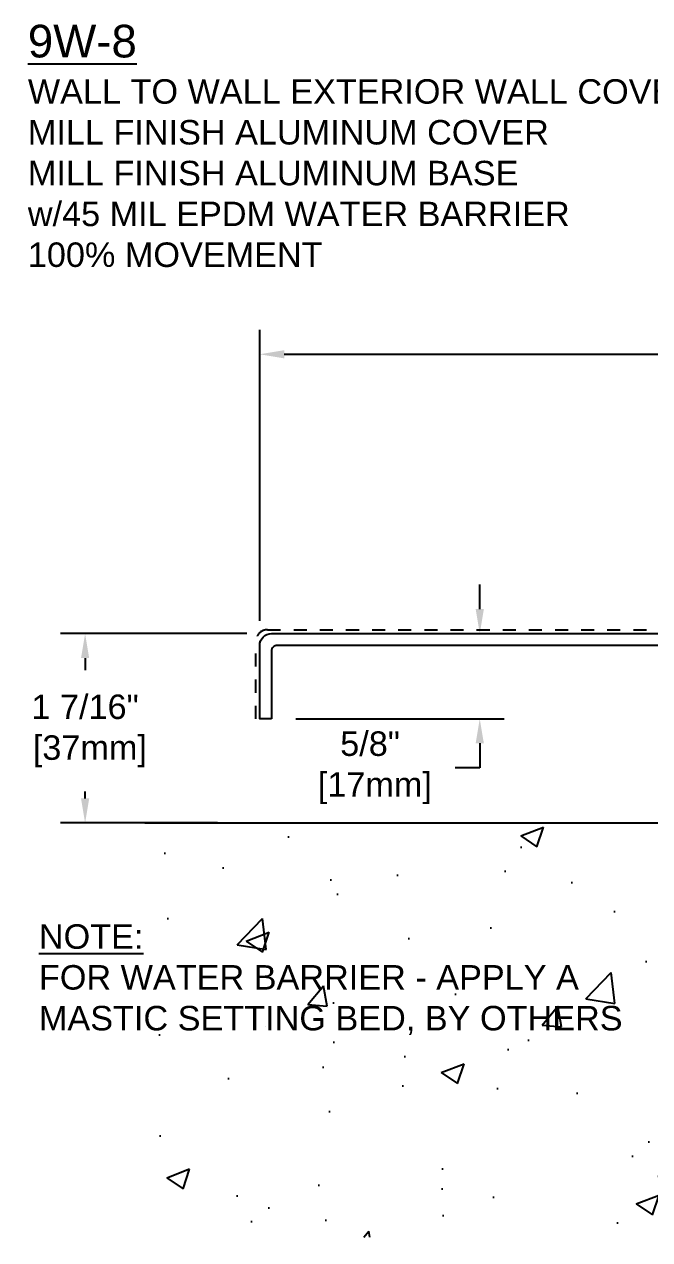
# Model space of a CAD drawing. Header units: inches. Extents: x 0.4 to 57.3, y 3.3 to 12.9.
# Drawn here: x 0.38 to 5.16, y 3.57 to 12.88 of the extents above; entities that cross this region are included whole.
import ezdxf

# ---------------------------------------------------------------- set-up
doc = ezdxf.new("R2010")
doc.units = ezdxf.units.IN
doc.header["$LTSCALE"] = 0.25
doc.header["$MEASUREMENT"] = 0
doc.linetypes.add('DASHED2', pattern=[0.375, 0.25, -0.125])
doc.layers.get('DEFPOINTS').update_dxf_attribs({"linetype": 'CONTINUOUS'})
for name, color, linetype in [('CONDITIONS', 1, 'CONTINUOUS'), ('DIMENSIONS', 3, 'CONTINUOUS'), ('METALS', 7, 'CONTINUOUS'), ('TEXT', 2, 'CONTINUOUS')]:
    doc.layers.add(name, color=color, linetype=linetype)
doc.styles.add('ARIAL', font='arial.ttf')
doc.dimstyles.new('ARIAL', dxfattribs={"dimtxt": 0.1875, "dimasz": 0.1875, "dimexe": 0.1875, "dimexo": 0.1875, "dimgap": 0.1875, "dimtad": 0, "dimtih": 1, "dimtoh": 1, "dimdec": 4, "dimzin": 3, "dimdsep": 46, "dimlunit": 4, "dimtxsty": 'ARIAL', "dimcen": 0.1875, "dimadec": 0, "dimazin": 0, "dimtfac": 1, "dimtdec": 4, "dimtofl": 0, "dimtmove": 0, "dimatfit": 3, "dimfxl": 0, "dimfrac": 2, "dimtolj": 1, "dimtzin": 0, "dimarcsym": 0})

# ---------------------------------------------------------------- blocks, each defined once
blk = doc.blocks.new('*D3')
at = {"layer": 'DEFPOINTS', "color": 0}
for p in [(2.2693, 8.2148), (0.8428, 6.7648), (2.0439, 6.7648)]:
    blk.add_point(p, dxfattribs=at)
at = {"layer": 'DIMENSIONS', "color": 0, "lineweight": -2}
for p, q in [((2.0818, 8.2148), (0.6553, 8.2148)), ((0.8428, 8.0273), (0.8428, 7.9353)), ((0.8428, 6.9523), (0.8428, 7.0043)), ((1.8564, 6.7648), (0.6553, 6.7648))]:
    blk.add_line(p, q, dxfattribs=at)
at = {"layer": 'DIMENSIONS', "color": 0}
for points in [[(0.8116, 8.0273), (0.8741, 8.0273), (0.8428, 8.2148)], [(0.8116, 6.9523), (0.8741, 6.9523), (0.8428, 6.7648)]]:
    blk.add_solid(points, dxfattribs=at)
at = {"layer": 'DIMENSIONS', "color": 0, "insert": (0.8428, 7.4698), "char_height": 0.1875, "attachment_point": 5, "style": 'ARIAL'}
blk.add_mtext('\\A1;1 7/16"\\P [37mm]', dxfattribs=at)
blk = doc.blocks.new('*D5')
at = {"layer": 'DEFPOINTS', "color": 0}
for p in [(2.2693, 8.2148), (2.2693, 7.5623), (3.8634, 7.5623)]:
    blk.add_point(p, dxfattribs=at)
at = {"layer": 'DIMENSIONS', "color": 0, "lineweight": -2}
for p, q in [((3.8634, 8.4023), (3.8634, 8.5898)), ((2.4568, 8.2148), (4.0509, 8.2148)), ((2.4568, 7.5623), (4.0509, 7.5623)), ((3.8634, 7.3748), (3.8634, 7.1873)), ((3.8634, 7.1873), (3.6759, 7.1873))]:
    blk.add_line(p, q, dxfattribs=at)
at = {"layer": 'DIMENSIONS', "color": 0}
for points in [[(3.8322, 8.4023), (3.8947, 8.4023), (3.8634, 8.2148)], [(3.8322, 7.3748), (3.8947, 7.3748), (3.8634, 7.5623)]]:
    blk.add_solid(points, dxfattribs=at)
at = {"layer": 'DIMENSIONS', "color": 0, "insert": (3.0239, 7.1873), "char_height": 0.1875, "attachment_point": 5, "style": 'ARIAL'}
blk.add_mtext('\\A1;5/8"\\P [17mm]', dxfattribs=at)
blk = doc.blocks.new('*D7')
at = {"layer": 'DEFPOINTS', "color": 0}
for p in [(20.6793, 10.354), (2.1793, 8.1248), (20.6793, 8.1248)]:
    blk.add_point(p, dxfattribs=at)
at = {"layer": 'DIMENSIONS', "color": 0, "lineweight": -2}
for p, q in [((2.1793, 8.3123), (2.1793, 10.5415)), ((20.6793, 8.3123), (20.6793, 10.5415)), ((2.3668, 10.354), (10.7044, 10.354)), ((20.4918, 10.354), (12.1541, 10.354))]:
    blk.add_line(p, q, dxfattribs=at)
at = {"layer": 'DIMENSIONS', "color": 0}
for points in [[(2.3668, 10.3853), (2.3668, 10.3228), (2.1793, 10.354)], [(20.4918, 10.3853), (20.4918, 10.3228), (20.6793, 10.354)]]:
    blk.add_solid(points, dxfattribs=at)
at = {"layer": 'DIMENSIONS', "color": 0, "insert": (11.4293, 10.354), "char_height": 0.1875, "attachment_point": 5, "style": 'ARIAL'}
blk.add_mtext('\\A1;1\'-6 1/2"\\P [470mm]', dxfattribs=at)

msp = doc.modelspace()

# ---------------------------------------------------------------- hatches: boundary and pattern name
at = {"layer": 'CONDITIONS'}
h = msp.add_hatch(dxfattribs=at)
h.set_pattern_fill('AR-CONC', color=256, scale=0.25, style=0)
h.set_pattern_definition([(50, (0, 0.045), (1.79315, -0.15688), [0.1875, -2.0625]), (355, (0, 0.045), (-0.34688, 1.88048), [0.15, -1.65]), (100.451, (0.1494, 0.032), (1.44627, 1.7236), [0.15935, -1.75286]), (46.184, (0, 0.545), (2.6681, -0.4138), [0.28125, -3.09375]), (96.636, (0.2223, 0.5105), (2.33666, 2.4353), [0.239, -2.6293]), (351.184, (0, 0.545), (2.33665, 2.4353), [0.225, -2.475]), (21, (0.25, 0.42), (1.49227, -1.00655), [0.1875, -2.0625]), (326, (0.25, 0.42), (0.6083, 1.81288), [0.15, -1.65]), (71.451, (0.3744, 0.3361), (2.10056, 0.80633), [0.15935, -1.75286]), (37.5, (0, 0.045), (0.0304, 0.832235), [0, -1.63, 0, -1.675, 0, -1.65625]), (7.5, (0, 0.045), (0.65767, 0.98603), [0, -0.955, 0, -1.5925, 0, -0.63125]), (327.5, (-0.5575, 0.045), (1.334556, -0.056387), [0, -0.625, 0, -1.95, 0, -2.5875]), (317.5, (-0.8075, 0.045), (1.45797, 0.25026), [0, -0.8125, 0, -1.295, 0, -1.8375])])
h.paths.add_polyline_path([(7.42928, 6.76483), (5.85368, 6.76483), (5.85368, 6.74287), (5.84719, 6.71214, 0.1215791), (5.84794, 6.68987), (5.84618, 6.68916), (5.87018, 6.67623), (5.84618, 6.66331), (5.84618, 6.63161), (5.85763, 6.62545), (5.84618, 6.61929), (5.84618, 6.58759), (5.87018, 6.57467), (5.84618, 6.56175), (5.84618, 6.53005), (5.85763, 6.52389), (5.84618, 6.51773), (5.84618, 6.48603), (5.87018, 6.47311), (5.84618, 6.46018), (5.84618, 6.42849), (5.85763, 6.42233), (5.84618, 6.41616), (5.84618, 6.38447), (5.87018, 6.37154), (5.84618, 6.35862), (5.84618, 6.32693), (5.85763, 6.32076), (5.84618, 6.3146), (5.84618, 6.28291), (5.87018, 6.26998), (5.84618, 6.25706), (5.84618, 6.22536), (5.85763, 6.2192), (5.84618, 6.21304), (5.84618, 6.18134), (5.87018, 6.16842), (5.84618, 6.1555), (5.84618, 6.1238), (5.85763, 6.11764), (5.84618, 6.11148), (5.84618, 6.07978), (5.87018, 6.06686), (5.84618, 6.05393), (5.84618, 6.02224), (5.85763, 6.01608), (5.84618, 6.00991), (5.84618, 5.97822), (5.87018, 5.96529), (5.84618, 5.95237), (5.84618, 5.92068), (5.85763, 5.91451), (5.84618, 5.90835), (5.84618, 5.87666), (5.87018, 5.86373), (5.84618, 5.85081), (5.84618, 5.82693), (5.85763, 5.82076), (5.84618, 5.8146), (5.84618, 5.78291), (5.87018, 5.76998), (5.84618, 5.75706), (5.84618, 5.72536), (5.85763, 5.7192), (5.84618, 5.71304), (5.84618, 5.68134), (5.87018, 5.66842), (5.84618, 5.6555), (5.84618, 5.6238), (5.85763, 5.61764), (5.84618, 5.61148), (5.84618, 5.57978), (5.87018, 5.56686), (5.84618, 5.55393), (5.84618, 5.52224), (5.85763, 5.51608), (5.84618, 5.50991), (5.84618, 5.47822), (5.87018, 5.46529), (5.84618, 5.45237), (5.84618, 5.42068), (5.85763, 5.41451), (5.84618, 5.40835), (5.84618, 5.37666), (5.87018, 5.36373), (5.84618, 5.35081), (5.84618, 5.31911), (5.85763, 5.31295), (5.84618, 5.30679), (5.84618, 5.26626), (5.79416, 5.11774, -0.7741233), (5.77371, 5.11774), (5.72168, 5.26626), (5.72168, 5.30003), (5.69768, 5.31295), (5.72168, 5.32588), (5.72168, 5.35757), (5.71024, 5.36373), (5.72168, 5.3699), (5.72168, 5.40159), (5.69768, 5.41451), (5.72168, 5.42744), (5.72168, 5.45913), (5.71024, 5.46529), (5.72168, 5.47146), (5.72168, 5.50315), (5.69768, 5.51608), (5.72168, 5.529), (5.72168, 5.56069), (5.71024, 5.56686), (5.72168, 5.57302), (5.72168, 5.60471), (5.69768, 5.61764), (5.72168, 5.63056), (5.72168, 5.66226), (5.71024, 5.66842), (5.72168, 5.67458), (5.72168, 5.70628), (5.69768, 5.7192), (5.72168, 5.73213), (5.72168, 5.76382), (5.71024, 5.76998), (5.72168, 5.77615), (5.72168, 5.80003), (5.69768, 5.81295), (5.72168, 5.82588), (5.72168, 5.85757), (5.71024, 5.86373), (5.72168, 5.8699), (5.72168, 5.90159), (5.69768, 5.91451), (5.72168, 5.92744), (5.72168, 5.95913), (5.71024, 5.96529), (5.72168, 5.97146), (5.72168, 6.00315), (5.69768, 6.01608), (5.72168, 6.029), (5.72168, 6.06069), (5.71024, 6.06686), (5.72168, 6.07302), (5.72168, 6.10471), (5.69768, 6.11764), (5.72168, 6.13056), (5.72168, 6.16226), (5.71024, 6.16842), (5.72168, 6.17458), (5.72168, 6.20628), (5.69768, 6.2192), (5.72168, 6.23213), (5.72168, 6.26382), (5.71024, 6.26998), (5.72168, 6.27615), (5.72168, 6.30784), (5.69768, 6.32076), (5.72168, 6.33369), (5.72168, 6.36538), (5.71024, 6.37154), (5.72168, 6.37771), (5.72168, 6.4094), (5.69768, 6.42233), (5.72168, 6.43525), (5.72168, 6.46694), (5.71024, 6.47311), (5.72168, 6.47927), (5.72168, 6.51096), (5.69768, 6.52389), (5.72168, 6.53681), (5.72168, 6.56851), (5.71024, 6.57467), (5.72168, 6.58083), (5.72168, 6.61253), (5.69768, 6.62545), (5.72168, 6.63838), (5.72168, 6.67007), (5.71024, 6.67623), (5.72168, 6.6824), (5.72168, 6.70253, 0.0521265), (5.72068, 6.71214), (5.71418, 6.74287), (5.71418, 6.76483), (1.2997, 6.76483), (1.2997, 3.59191), (7.42928, 3.59191)])
h.paths.add_polyline_path([(5.98761, 4.14801), (6.74828, 4.14801), (6.74828, 3.57287), (5.98761, 3.57287)], flags=9)

# ---------------------------------------------------------------- linework, layer by layer
msp.add_lwpolyline([(1.2997, 6.76483), (7.42928, 6.76483), (7.42928, 3.59191)], dxfattribs=at)
at = {"layer": 'METALS', "linetype": 'DASHED2'}
msp.add_lwpolyline([(2.14926, 7.56233), (2.14926, 8.15483, -0.4142136), (2.23926, 8.24483), (20.61929, 8.24483, -0.4142136), (20.70929, 8.15483), (20.70929, 7.56233)], format="xyb", dxfattribs=at)
at = {"layer": 'METALS'}
msp.add_lwpolyline([(2.26926, 7.56233), (2.17926, 7.56233), (2.17926, 8.12483, -0.4142136), (2.26926, 8.21483), (20.58929, 8.21483, -0.4142136), (20.67929, 8.12483), (20.67929, 7.56233), (20.58929, 7.56233), (20.58929, 8.07983, 0.4142136), (20.54429, 8.12483), (2.31426, 8.12483, 0.4142136), (2.26926, 8.07983), (2.26926, 7.56233)], format="xyb", dxfattribs=at)

# ---------------------------------------------------------------- texts
at = {"layer": 'TEXT', "attachment_point": 1, "style": 'ARIAL'}
for s, insert, char_height, width in [('{\\L9W-8\\P\\H0.75x;\\lWALL TO WALL EXTERIOR WALL COVER\\PMILL FINISH ALUMINUM COVER\\PMILL FINISH ALUMINUM BASE\\Pw/45 MIL EPDM WATER BARRIER\\P100% MOVEMENT}', (0.40448, 12.87743), 0.25, 10.34375), ('{\\H1.5x;\\LNOTE:\\l\\PFOR WATER BARRIER - APPLY A MASTIC SETTING BED, BY OTHERS}', (0.48905, 5.98848), 0.125, 4.5900264)]:
    msp.add_mtext(s, dxfattribs=dict(at, insert=insert, char_height=char_height, width=width))

# ---------------------------------------------------------------- dimensions: what is measured, and where the dimension line sits
at = {"layer": 'DIMENSIONS'}
dim = msp.add_linear_dim(base=(20.67929, 10.35402), p1=(2.17926, 8.12483), p2=(20.67929, 8.12483), dimstyle='ARIAL', override={"dimpost": '\\X'}, dxfattribs=at)
dim.commit()
dim.dimension.update_dxf_attribs({"geometry": '*D7', "text_midpoint": (11.42928, 10.35402), "dimtype": 160})
for base, p2, picture, middle in [((3.86343, 7.56233), (2.26926, 7.56233), '*D5', (3.0239, 7.18733)), ((0.8428, 6.76483), (2.04392, 6.76483), '*D3', (0.8428, 7.46983))]:
    dim = msp.add_linear_dim(base=base, p1=(2.26926, 8.21483), p2=p2, angle=90, dimstyle='ARIAL', override={"dimpost": '\\X'}, dxfattribs=at)
    dim.commit()
    dim.dimension.update_dxf_attribs({"geometry": picture, "text_midpoint": middle, "dimtype": 160})

doc.saveas('drawing.dxf')
